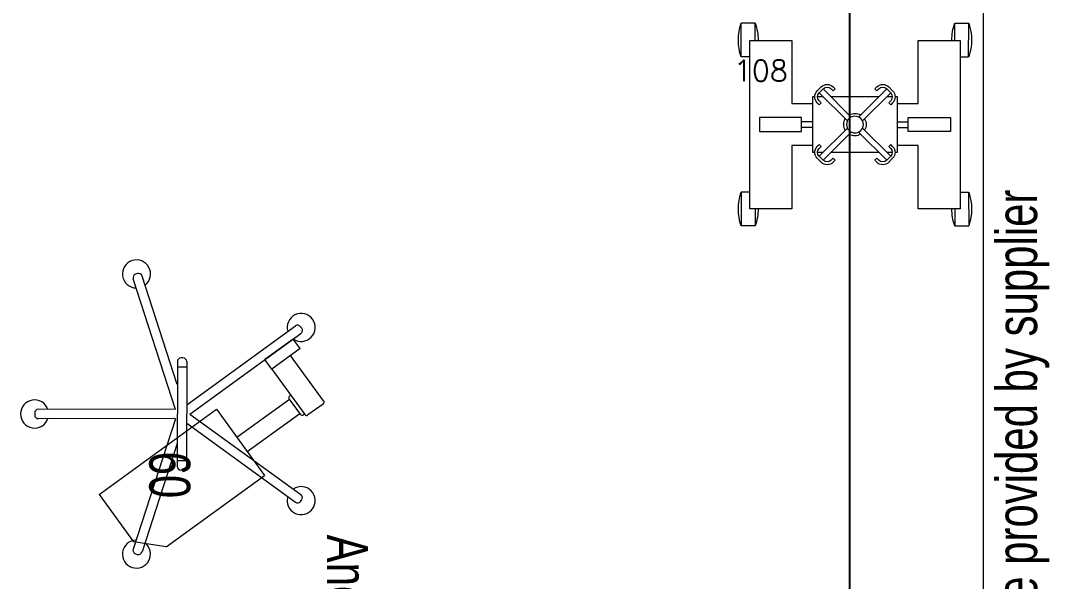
# Model space of a CAD drawing. Header units: metres. Extents: x -18745 to 220762, y -1579758 to -1356048.
# Drawn here: x 156990 to 159190, y -1400881 to -1399681 of the extents above; entities that cross this region are included whole.
import ezdxf

# ---------------------------------------------------------------- set-up
doc = ezdxf.new("R2010")
doc.units = ezdxf.units.M
doc.layers.get('0').update_dxf_attribs({"lineweight": 0})
doc.layers.add('A-100 - Copy$0$axes', color=8, linetype='Continuous')
for name, color, linetype, lineweight in [('A-100 - Copy$0$Medical Equipment and Furniture', 8, 'Continuous', 0), ('A-100 - Copy$0$Medical Equipment and Furniture1', 8, 'Continuous', 5), ('A-100 - Copy$0$Walls', 8, 'Continuous', 0)]:
    doc.layers.add(name, color=color, linetype=linetype, lineweight=lineweight)
doc.styles.add('A-100 - Copy$0$list_ghTextstyle', font='romans.shx', dxfattribs={"height": 0.25})
doc.styles.add('A-100 - Copy$0$X3G_ENTITY_257CFD', font='swisscl.ttf', dxfattribs={"height": 200})

# ---------------------------------------------------------------- blocks, each defined once
blk = doc.blocks.new('A-100 - Copy$0$HF12177-P')
for p, q in [((-0.0196, -0.007), (-0.1885, 0.2255)), ((0, 0), (-0.1724, 0.2372)), ((0, 0), (0.1724, 0.2372)), ((0.0196, -0.007), (0.1885, 0.2255)), ((-0.12, -0.015), (-0.12, -0.019)), ((-0.112, -0.007), (0.112, -0.007)), ((-0.1, -0.007), (-0.1, -0.027)), ((0.1, -0.007), (0.1, -0.027)), ((0.12, -0.015), (0.12, -0.019)), ((-0.0631, -0.027), (-0.2951, -0.1024)), ((-0.01, -0.0308), (-0.2889, -0.1214)), ((-0.112, -0.027), (0.112, -0.027)), ((-0.01, -0.0308), (-0.01, -0.324)), ((0.01, -0.0308), (0.01, -0.324)), ((0.01, -0.0308), (0.2889, -0.1214)), ((0.0631, -0.027), (0.2951, -0.1024))]:
    blk.add_line(p, q)
for centre, radius, start, end in [((-0.1852, 0.2378), 0.03, 325.4712, 286.5288), ((0.1852, 0.2378), 0.03, 253.4712, 214.5288), ((-0.1821, 0.2302), 0.008, 126.3733, 216), ((0, -0.017), 0.315, 125.6267, 126.3733), ((-0.1788, 0.2325), 0.008, 36, 125.6267), ((0.1788, 0.2325), 0.008, 54.3733, 144), ((0, -0.017), 0.315, 53.6267, 54.3733), ((0.1821, 0.2302), 0.008, 324, 53.6267), ((-0.112, -0.015), 0.008, 90, 180), ((-0.112, -0.019), 0.008, 180, 270), ((0.112, -0.015), 0.008, 0, 90), ((0.112, -0.019), 0.008, 270, 0), ((-0.2996, -0.1144), 0.03, 37.4712, 358.5288), ((0.2996, -0.1144), 0.03, 181.4712, 142.5288), ((-0.2926, -0.11), 0.008, 108, 197.6267), ((0.2926, -0.11), 0.008, 342.3733, 72), ((0, -0.017), 0.315, 197.6267, 198.3733), ((-0.2914, -0.1138), 0.008, 198.3733, 288), ((0.2914, -0.1138), 0.008, 252, 341.6267), ((0, -0.017), 0.315, 341.6267, 342.3733), ((0, -0.332), 0.03, 109.4712, 70.5288), ((-0.002, -0.324), 0.008, 180, 269.6267), ((0.002, -0.324), 0.008, 270.3733, 0), ((0, -0.017), 0.315, 269.6267, 270.3733)]:
    blk.add_arc(centre, radius, start, end)
blk = doc.blocks.new('A-100 - Copy$0$MONITOR ARM PLAN')
for p, q in [((0.025, -0.49375, 0), (0.025, -0.18375, 0)), ((0.025, -0.18375, 0), (0.2, -0.18375, 0)), ((0.2, -0.44375, 0), (0.2, -0.18375, 0)), ((0.2, -0.44375, 0), (0.15, -0.49375, 0)), ((0.025, -0.49375, 0), (0.15, -0.49375, 0))]:
    blk.add_line(p, q)
at = {"layer": 'A-100 - Copy$0$Medical Equipment and Furniture1'}
for p, q in [((0.025, 0.0375), (0, 0.0375)), ((0, 0.0375), (0, -0.0375)), ((0.025, 0.0375), (0.025, -0.0375)), ((0.145, 0.0125), (0.025, 0.0125)), ((0.15, 0.0075), (0.15, -0.0325)), ((0.025, -0.0375), (0, -0.0375)), ((0.025, -0.0375), (0.145, -0.0375)), ((0.09375, -0.0375), (0.09375, -0.04)), ((0.14375, -0.0375), (0.14375, -0.04)), ((0.09875, -0.045), (0.13875, -0.045)), ((0.1, -0.045), (0.1, -0.18375)), ((0.1375, -0.045), (0.1375, -0.18375))]:
    blk.add_line(p, q, dxfattribs=at)
for centre, start, end in [((0.145, 0.0075, 0), 0, 90), ((0.09875, -0.04), 180, 270), ((0.13875, -0.04), 270, 360), ((0.145, -0.0325), 270, 0)]:
    blk.add_arc(centre, 0.005, start, end, dxfattribs=at)
blk = doc.blocks.new('A-100 - Copy$0$ME17635-P')
for p, q in [((-0.2132, 0.2167), (-0.2432, 0.2167)), ((-0.2431, 0.1447), (-0.2432, 0.2167)), ((-0.2132, 0.18), (-0.2132, 0.2167)), ((0.2132, 0.2167), (0.2432, 0.2167)), ((0.2132, 0.18), (0.2132, 0.2167)), ((0.2431, 0.1447), (0.2432, 0.2167)), ((-0.225, 0.1447), (-0.2431, 0.1447)), ((0.225, 0.1447), (0.2431, 0.1447)), ((-0.0806, 0.0721), (-0.0721, 0.0806)), ((-0.0764, 0.0679), (-0.0679, 0.0764)), ((-0.0162, 0.0078), (-0.0764, 0.0679)), ((-0.0078, 0.0162), (-0.0679, 0.0764)), ((-0.0509, 0.0764), (-0.0467, 0.0721)), ((-0.0467, 0.0806), (-0.0424, 0.0764)), ((-0.0467, 0.0721), (-0.0424, 0.0764)), ((0.0078, 0.0162), (0.0679, 0.0764)), ((0.0162, 0.0078), (0.0764, 0.0679)), ((0.0467, 0.0806), (0.0424, 0.0764)), ((0.0424, 0.0764), (0.0467, 0.0721)), ((0.0509, 0.0764), (0.0467, 0.0721)), ((0.0679, 0.0764), (0.0764, 0.0679)), ((0.0721, 0.0806), (0.0806, 0.0721)), ((-0.09, 0.045), (-0.135, 0.045)), ((-0.0806, 0.0467), (-0.0764, 0.0424)), ((-0.0764, 0.0509), (-0.0721, 0.0467)), ((-0.0764, 0.0424), (-0.0721, 0.0467)), ((0.0764, 0.0509), (0.0721, 0.0467)), ((0.0721, 0.0467), (0.0764, 0.0424)), ((0.0806, 0.0467), (0.0764, 0.0424)), ((0.135, 0.045), (0.09, 0.045)), ((-0.09, 0.006), (-0.114, 0.006)), ((0.09, 0.006), (0.114, 0.006)), ((-0.09, -0.006), (-0.114, -0.006)), ((-0.0162, -0.0078), (-0.0764, -0.0679)), ((-0.0078, -0.0162), (-0.0679, -0.0764)), ((0.0078, -0.0162), (0.0679, -0.0764)), ((0.0162, -0.0078), (0.0764, -0.0679)), ((0.09, -0.006), (0.114, -0.006)), ((-0.0806, -0.0467), (-0.0764, -0.0424)), ((-0.0721, -0.0467), (-0.0764, -0.0424)), ((0.0764, -0.0424), (0.0721, -0.0467)), ((0.0806, -0.0467), (0.0764, -0.0424)), ((-0.135, -0.045), (-0.09, -0.045)), ((-0.0764, -0.0509), (-0.0721, -0.0467)), ((0.0764, -0.0509), (0.0721, -0.0467)), ((0.09, -0.045), (0.135, -0.045)), ((-0.0721, -0.0806), (-0.0806, -0.0721)), ((-0.0679, -0.0764), (-0.0764, -0.0679)), ((-0.0509, -0.0764), (-0.0467, -0.0721)), ((-0.0424, -0.0764), (-0.0467, -0.0721)), ((-0.0467, -0.0806), (-0.0424, -0.0764)), ((0.0467, -0.0721), (0.0424, -0.0764)), ((0.0467, -0.0806), (0.0424, -0.0764)), ((0.0509, -0.0764), (0.0467, -0.0721)), ((0.0764, -0.0679), (0.0679, -0.0764)), ((0.0806, -0.0721), (0.0721, -0.0806)), ((-0.2431, -0.1447), (-0.2432, -0.2167)), ((-0.225, -0.1447), (-0.2431, -0.1447)), ((0.225, -0.1447), (0.2431, -0.1447)), ((0.2431, -0.1447), (0.2432, -0.2167)), ((-0.2132, -0.18), (-0.2132, -0.2167)), ((0.2132, -0.18), (0.2132, -0.2167)), ((-0.2132, -0.2167), (-0.2432, -0.2167)), ((0.2132, -0.2167), (0.2432, -0.2167))]:
    blk.add_line(p, q)
for points in [[(-0.135, 0.045), (-0.135, 0.18), (-0.225, 0.18), (-0.225, -0.18), (-0.135, -0.18), (-0.135, -0.045)], [(0.135, -0.045), (0.135, -0.18), (0.225, -0.18), (0.225, 0.18), (0.135, 0.18), (0.135, 0.045)], [(-0.0859, 0.06), (-0.09, 0.06), (-0.09, -0.06), (-0.0859, -0.06)], [(-0.0684, 0.06), (-0.0799, 0.06)], [(0.0515, 0.06), (-0.0515, 0.06)], [(0.0799, 0.06), (0.0685, 0.06)], [(0.0859, -0.06), (0.09, -0.06), (0.09, 0.06), (0.0859, 0.06)], [(-0.0799, -0.06), (-0.0685, -0.06)], [(-0.0515, -0.06), (0.0515, -0.06)], [(0.0685, -0.06), (0.0799, -0.06)]]:
    blk.add_lwpolyline(points)
for points in [[(-0.114, -0.015), (-0.204, -0.015), (-0.204, 0.015), (-0.114, 0.015)], [(0.114, -0.015), (0.204, -0.015), (0.204, 0.015), (0.114, 0.015)]]:
    blk.add_lwpolyline(points, close=True)
blk.add_circle((0, 0), 0.018)
for centre, radius, start, end in [((-0.1382, 0.1807), 0.111, 161.0927, 198.942), ((-0.3182, 0.1807), 0.111, 359.6607, 18.942), ((0.3182, 0.1807), 0.111, 161.058, 180.3393), ((0.1382, 0.1807), 0.111, 341.058, 18.9073), ((-0.0679, 0.0594), 0.018, 135, 225), ((-0.0679, 0.0594), 0.012, 135, 225), ((-0.0594, 0.0679), 0.018, 45, 135), ((-0.0594, 0.0679), 0.012, 45, 135), ((0.0594, 0.0679), 0.018, 45, 135), ((0.0594, 0.0679), 0.012, 45, 135), ((0.0679, 0.0594), 0.012, 315, 45), ((0.0679, 0.0594), 0.018, 315, 45), ((0, 0), 0.024, 59.4775, 120.5225), ((0, 0), 0.024, 149.4775, 210.5225), ((0, 0), 0.024, 329.4775, 30.5225), ((0, 0), 0.024, 239.4775, 300.5225), ((-0.0679, -0.0594), 0.018, 135, 225), ((-0.0679, -0.0594), 0.012, 135, 225), ((0.0679, -0.0594), 0.012, 315, 45), ((0.0679, -0.0594), 0.018, 315, 45), ((-0.0594, -0.0679), 0.018, 225, 315), ((-0.0594, -0.0679), 0.012, 225, 315), ((0.0594, -0.0679), 0.018, 225, 315), ((0.0594, -0.0679), 0.012, 225, 315), ((-0.1382, -0.1807), 0.111, 161.058, 198.9073), ((0.1382, -0.1807), 0.111, 341.0927, 18.942), ((-0.3182, -0.1807), 0.111, 341.058, 0.3393), ((0.3182, -0.1807), 0.111, 179.6607, 198.942)]:
    blk.add_arc(centre, radius, start, end)
blk = doc.blocks.new('A-100 - Copy')
at = {"layer": 'A-100 - Copy$0$axes'}
blk.add_line((158763.3, -1477297.4, 0), (158763.3, -1391762.7, 0), dxfattribs=at)
at = {"layer": 'A-100 - Copy$0$Walls'}
blk.add_line((159048.3, -1398697.7, 0), (159048.3, -1404531, 0), dxfattribs=at)
at = {"layer": 'A-100 - Copy$0$Medical Equipment and Furniture', "yscale": 1000, "zscale": 1000}
for name, p, xscale, rotation in [('A-100 - Copy$0$ME17635-P', (158774.4, -1399903.7, 0), -1000, 180), ('A-100 - Copy$0$MONITOR ARM PLAN', (157543.1, -1400384.4, 0), 1000, 305.9850316752795)]:
    blk.add_blockref(name, p, dxfattribs=dict(at, xscale=xscale, rotation=rotation))
at = {"layer": 'A-100 - Copy$0$Medical Equipment and Furniture', "extrusion": (-1.92689e-13, -1.39405e-12, -1), "xscale": -1000.000000000001, "yscale": 1000.000000000001, "zscale": -1000.000000000001, "rotation": 90.01496832471715}
blk.add_blockref('A-100 - Copy$0$HF12177-P', (-157352.6, -1400522.8, 0), dxfattribs=at)
at = {"layer": 'A-100 - Copy$0$Medical Equipment and Furniture', "style": 'A-100 - Copy$0$list_ghTextstyle'}
blk.add_text('108', height=45, dxfattribs=at).set_placement((158515.3, -1399810.6, 0))
at = {"layer": 'A-100 - Copy$0$Medical Equipment and Furniture', "style": 'A-100 - Copy$0$X3G_ENTITY_257CFD'}
for s, insert, char_height, width, attachment_point, rotation in [('77 is wall mounted. Distance from FFL to be provided by supplier', (159190.2, -1401333.8, -2.4), 87.473, 3260.537, 8, 90), ('60', (157353.2, -1400653, 0), 87.47, 82.543, 2, 270), ('Anesthesia Pendant to be Provided by MG Supplier', (157733.3, -1401805.2, 0), 87.473, 3260.537, 2, 270)]:
    blk.add_mtext(s, dxfattribs=dict(at, insert=insert, char_height=char_height, width=width, attachment_point=attachment_point, rotation=rotation))

msp = doc.modelspace()

# ---------------------------------------------------------------- block references
msp.add_blockref('A-100 - Copy', (0, 0))

doc.saveas('drawing.dxf')
